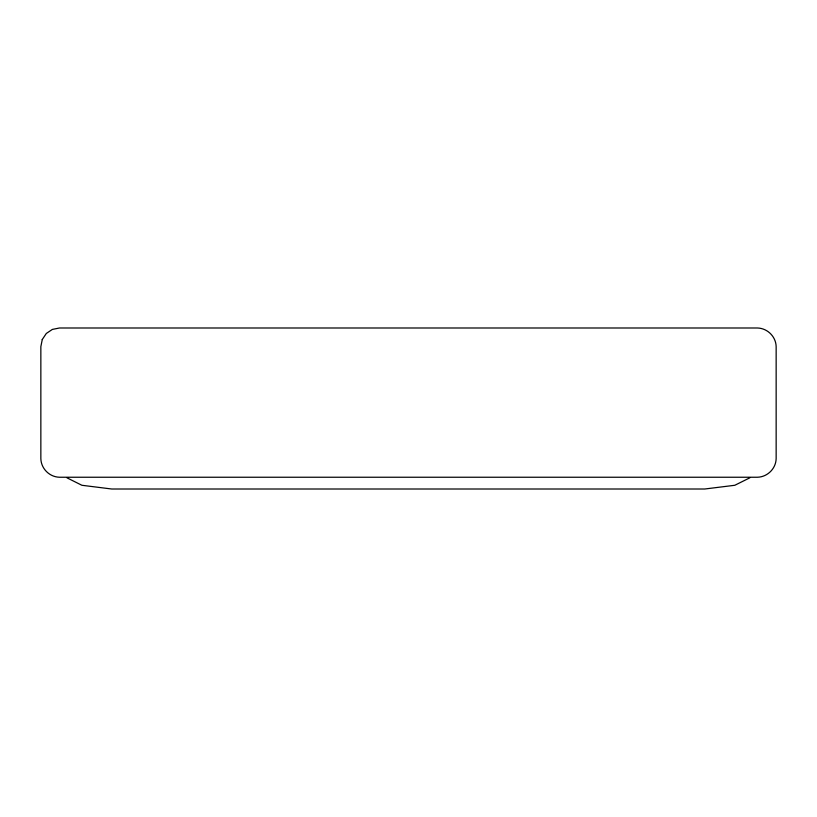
<?xml version="1.0" encoding="UTF-8"?>
<svg xmlns="http://www.w3.org/2000/svg" width="817" height="817" viewBox="0 0 817 817"><rect width="100%" height="100%" fill="white"/><g stroke="black" fill="none" stroke-linecap="round" stroke-linejoin="round"><path stroke-width="1.23" d="M749.843 477.812L734.81 485.278L704.754 489.005L111.745 489.005L81.894 485.278L66.963 477.812M42.27 339.515L40.85 346.653L40.85 458.582C41.054 468.601 49.49 477.036 59.508 477.24L757.359 477.24C767.398 477.046 775.946 468.652 776.15 458.582L776.15 346.653C775.946 336.584 767.398 328.189 757.359 327.995L59.508 327.995L52.37 329.414L46.314 333.459L42.27 339.515"/></g></svg>
